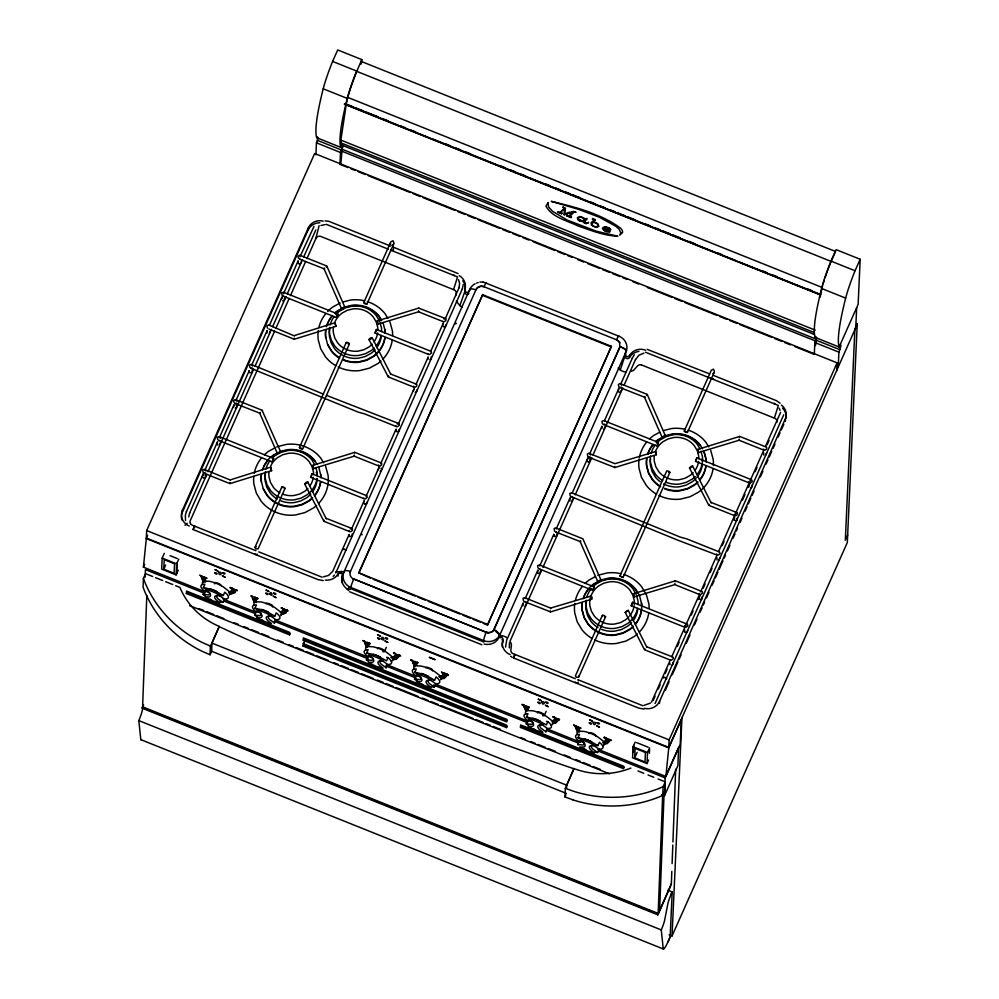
<?xml version="1.0" encoding="UTF-8"?>
<svg xmlns="http://www.w3.org/2000/svg" width="999" height="999" viewBox="0 0 999 999"><rect width="100%" height="100%" fill="white"/><g stroke="black" fill="none" stroke-linecap="round" stroke-linejoin="round"><path stroke-width="1.5" d="M459.19 275.624A12.775 12.05 2.6 0 1 464.935 289.285L464.86 292.994A2.31 2.173 2.6 0 0 467.894 294.218A2.373 2.235 2.6 0 0 468.856 293.519M230.232 480.019L204.121 469.268L202.697 470.054L203.159 472.577M294.53 335.976L268.444 324.887L266.883 326.136L267.482 328.196M354.495 452.897L354.533 452.235L381.63 463.124L381.581 464.985L379.907 466.133M418.843 308.167L445.966 318.743L445.904 320.604L444.23 321.74M675.074 581.78L675.149 580.694L702.322 591.62L702.509 593.044L700.586 594.617M739.435 436.975L739.472 436.313L766.645 447.24L766.583 449.088L764.909 450.237M578.871 676.673L578.546 675.749M345.966 104.895L347.802 97.415A35.202 4.058 -68.2 0 1 355.844 73.589L361.788 59.59L337.724 49.95L332.605 61.426A36.701 4.233 -68.2 0 0 323.214 88.786A203.709 23.477 -68.2 0 0 316.683 137.7L340.746 147.34L341.72 145.704A8.541 0.987 -68.2 0 1 341.546 149.588L340.509 152.472L339.972 164.41M716.645 554.008L716.745 554.757M748.813 481.818L749.45 482.992L695.541 461.388L696.278 459.016L696.965 457.904L751.723 479.832L752.235 481.443L750.311 483.004M763.411 449.051L764.06 450.224L739.16 440.247L698.401 452.547L697.752 449.388L739.447 436.513M378.409 464.947L379.046 466.121L354.22 456.168L313.524 468.506L312.887 465.334L354.495 452.435M413.524 386.126L414.173 387.3L388.224 376.898L368.981 339.56L370.554 337.937L372.065 337.562L390.734 374.175M202.285 476.598L203.421 474.725M281.219 299.425L282.355 297.552M301.211 261.95L300.487 263.586L298.726 263.848M367.12 502.072L366.383 503.708L365.06 504.083M378.196 469.817L378.921 468.169M413.311 390.996L414.036 389.348M446.041 324.912L445.317 326.548L443.544 326.81M621.54 390.297L619.954 392.295M687.799 630.556L687.062 632.192L685.302 632.454M361.938 534.165L361.988 534.89M390.447 242.982L390.522 244.156M393.956 243.057L392.957 240.747L390.846 241.808L363.736 302.66L364.897 303.746L366.895 304.083L393.818 243.656M714.46 371.466L713.461 369.168L711.338 370.217L684.228 431.068L685.401 432.155L687.399 432.505L714.322 372.078M152.71 576.51L145.554 573.651L143.406 578.483L143.069 587.15L144.618 591.246A121.179 114.56 2.2 0 0 202.248 651.36L210.065 654.757L211.651 651.523L211.975 642.856L219.28 626.423A74.425 70.355 2.2 0 1 179.957 587.412L175.624 585.701M145.155 577.135L145.442 569.63L204.795 593.406M670.704 885.901L657.841 914.822L142.27 708.241L143.569 704.657M146.816 595.541L142.595 706.842L658.166 913.423L662.687 794.392M186.401 593.531L186.501 591.071L289.61 632.392L289.523 634.852L186.401 593.531L186.988 592.22L290.11 633.541L289.523 634.852M210.065 654.757L210.389 646.091L211.975 642.856M630.869 768.069A74.425 70.355 2.2 0 1 573.975 768.581L566.683 785.226L211.963 643.106L219.28 626.423M304.258 642.307L303.634 644.755L507.117 726.285L506.53 727.597L303.047 646.066L303.733 642.295M303.271 640.359L303.359 637.899L506.843 719.43L506.743 721.89L303.271 640.359L303.858 639.048L507.33 720.566M506.53 727.597L506.63 725.137L303.147 643.606M520.491 727.397L520.591 724.937L623.701 766.245L623.613 768.706L520.491 727.397L521.078 726.086L624.2 767.394M573.064 799.887L565.022 796.977L565.347 788.311L574 768.543M566.583 787.949L566.695 784.977M657.841 914.822L671.34 883.765M662.774 795.379L663.099 786.712L665.259 781.867L664.922 790.534L662.774 795.379L658.603 797.177A121.179 114.56 2.2 0 1 573.039 799.924M659.627 910.139L664.06 793.93M664.46 795.866L665.134 777.859L678.608 747.539L677.921 765.559L664.46 795.866L661.563 794.704M671.316 884.502L671.815 871.378M672.115 863.636L672.814 845.054M672.926 841.957L675.699 769.18M836.762 370.354L837.1 362.837L314.66 153.509L146.666 530.556L146.329 538.074L668.781 747.402L857.217 324.45M164.311 553.359L162.188 558.091L161.688 569.118L176.124 574.912L178.234 570.167M163.786 569.193L164.223 559.677L174.538 563.798L174.101 573.326L163.786 569.193L165.634 565.072M176.124 574.912L176.636 563.873L178.746 559.14M176.711 573.601L177.21 562.562M181.793 519.905A12.837 12.1 2.6 0 1 181.868 513.636L182.517 510.064L308.853 226.748A12.775 12.05 2.6 0 1 323.226 221.141M182.417 512.075L307.992 230.232L308.079 228.222M315.909 154.77L316.446 142.832L317.482 139.947A8.541 0.987 -68.2 0 0 318.194 137.562M343.119 145.517A11.001 1.261 -68.2 0 1 342.207 148.601L340.746 164.673L347.977 167.57M337.949 576.186L338.424 573.463M361.051 64.173L361.176 61.401M361.638 62.7L361.788 59.59M341.77 582.567A12.775 12.05 2.6 0 1 341.808 579.408L342.232 575.849A2.323 2.185 2.6 0 0 340.996 572.976A2.323 2.185 2.6 0 0 337.962 574.138A12.775 12.05 2.6 0 1 325.312 580.082M344.081 571.503A8.392 2.647 22 0 1 350.524 571.303L475.924 289.86A8.392 2.585 26 0 0 469.642 289.673L343.481 573.064M489.46 632.554C494.255 631.281 488.174 633.553 486.163 632.255L352.859 578.583M370.292 578.096L358.753 572.802L482.642 294.73L611.425 346.328L487.5 625.062L483.166 623.314M475.924 289.86L476.398 288.948A5.919 5.582 2.6 0 1 483.054 286.351L616.408 339.735A8.442 1.061 -66.4 0 1 619.168 336.338L620.716 337.075A12.775 12.05 2.6 0 1 626.473 350.711M358.716 573.463L482.642 294.73M486.163 632.255L353.808 579.033A8.442 1.061 -66.4 0 0 350.824 587.449L485.239 641.183A12.775 12.05 2.6 0 0 499.562 635.589M487.162 632.579L486.163 632.067A8.442 0.887 -69.9 0 0 483.591 640.646M487.5 625.062L611.425 346.328M487.924 632.729L487.175 632.404M488.686 632.779L487.924 632.554M493.381 630.606L492.282 631.643L493.906 629.707L620.004 346.715L620.854 346.978A8.317 2.71 14 0 1 624.5 348.614A8.492 2.772 14 0 1 626.51 350.724L499.587 635.601A8.492 2.448 33.9 0 0 497.852 632.879A8.329 2.398 33.9 0 0 495.404 630.694L493.943 629.645L619.992 346.89L619.492 342.245L619.83 342.907M502.285 646.877A12.775 12.05 2.6 0 1 502.684 642.182L502.747 640.159A2.373 2.235 2.6 0 0 502.759 638.461A2.31 2.173 2.6 0 0 499.725 637.25A2.373 2.235 2.6 0 0 498.451 638.448A12.775 12.05 2.6 0 1 484.078 644.043M617.994 340.597C615.996 339.298 620.429 342.694 618.568 341.271M620.017 346.653L620.841 347.003A8.329 2.647 20 0 1 624.387 348.976A8.492 2.697 20 0 1 626.348 351.286M625.624 372.065A11.101 10.477 2.6 0 1 620.267 369.917L625.611 354.021L625.262 357.267A2.31 2.173 2.6 0 0 628.296 358.479A2.373 2.235 2.6 0 0 629.57 357.292L629.657 355.282A12.775 12.05 2.6 0 1 644.03 349.675L645.654 350.249M635.202 742.02L633.091 746.765L632.579 757.791L647.015 763.573L648.601 760.014M633.354 752.347L633.666 745.454M634.677 757.866L635.114 748.338L645.429 752.472L644.992 762L634.677 757.866L637.137 752.359M647.015 763.573L647.527 752.547L649.637 747.801M649.387 753.321L649.575 749.188M659.54 703.234L659.627 701.236L785.763 417.832A12.775 12.05 2.6 0 0 781.368 405.057M668.781 747.402L669.118 739.884L837.1 362.837M663.174 948.251L663.249 948.85A15.709 1.811 -68.2 0 0 667.332 943.243L670.142 937.062L672.19 891.945L667.844 890.209M669.13 934.827L672.027 935.988L681.93 717.894M785.202 419.393L785.102 421.403L785.676 419.83M814.297 354.458L814.834 342.52L815.871 339.635A8.541 0.987 -68.2 0 0 816.583 337.25M815.484 345.604L816.545 338.649M838.223 367.083L838.898 352.16L839.934 349.275A8.541 0.987 -68.2 0 0 840.109 345.392L839.135 347.028L815.072 337.387A203.709 23.477 -68.2 0 1 821.603 288.474A36.701 4.233 -68.2 0 1 830.993 261.114L836.113 249.638L860.176 259.278L858.129 304.395L839.135 347.028A203.709 23.477 -68.2 0 1 845.666 298.114A36.701 4.233 -68.2 0 1 855.057 270.754L860.176 259.278M855.756 327.734L856.667 307.68M550.387 610.913L550.324 612L592.057 599.1L591.433 595.928L550.636 608.066L524.438 597.614L523.014 598.389L523.488 600.923M614.71 466.533L614.647 467.619L656.393 454.707L655.756 451.548L614.959 463.686L588.773 453.234L587.337 454.008L587.812 456.543M550.599 608.728L550.611 608.266M564.073 214.773L564.51 208.341L559.989 212.987C565.684 215.422 553.721 210.614 559.69 212.862L564.485 207.929L562.712 207.068L565.397 208.142L564.934 214.373L573.401 211.351L576.036 212.4L574.213 211.825L569.505 216.795C575.449 219.343 562.362 214.086 568.568 216.421L572.976 211.763L564.285 214.86L564.36 214.148M354.283 455.082L354.245 455.969M418.606 310.689L418.569 311.576M674.899 583.541L674.862 584.427M739.223 439.16L739.185 440.047M229.995 482.542L229.957 483.429M294.318 338.162L294.28 339.048M188.724 516.92L189.673 512.874M463.199 284.528L462.35 288.873M205.644 592.082L143.406 567.145L146.304 538.573L147.602 535.227M200.712 576.236L201.124 575.749L199.563 575.112M202.023 576.273L201.386 575.874M205.27 577.884L206.631 577.909L205.632 577.572M206.181 577.784L206.88 578.508M232.904 588.399L229.995 587.437M230.944 587.724L230.294 587.986L230.919 587.774M231.93 588.061L231.543 587.887M232.817 589.048L232.73 588.836M234.066 589.298L234.016 588.873M236.263 589.76L235.427 590.109M237.287 590.759L236.875 590.134M250.724 595.941L251.798 596.216M252.959 596.465L253.109 597.177M251.985 596.128L252.635 596.84M254.957 597.926L254.608 597.14M256.119 598.326L257.03 598.301M257.143 598.763L256.955 598.039M257.967 598.476L256.518 597.889M281.518 608.041L281.256 607.742M284.253 609.477L281.968 608.116M283.866 608.965L283.691 608.866M285.364 610.039L285.09 609.74M286.663 610.239L286.338 609.84M287.625 610.826L286.701 609.902M287.899 611.113L287.737 610.426M362.625 640.534L363.137 640.983M363.836 640.846L364.248 641.121M364.398 641.171L363.861 641.533M365.509 642.182L365.322 641.645M366.458 642.494L367.22 642.844M368.082 643.206L367.769 642.482M369.443 643.731L368.818 643.431M369.455 643.606L368.906 642.994M369.892 643.381L369.518 643.119M393.956 653.021L393.706 653.521M396.328 654.52L393.868 652.859M399.038 655.132L398.426 654.932M399.75 655.194L398.713 655.531L399.238 655.044M400.686 656.131L400.062 655.806M399.962 655.307L399.5 655.207M411.089 659.777L410.764 659.665M411.188 659.927C409.59 660.426 412.912 659.827 411.75 660.726M412.937 661.213L413.049 660.564L411.888 660.839M414.198 661.575L415.759 662.337M415.272 662.15L414.735 661.301M417.345 662.787L417.832 663.161M417.52 662.449L416.408 662.612L417.345 662.524M417.782 662.574L417.594 662.599M441.82 672.265L441.546 671.94M444.18 673.201L444.58 673.651M443.993 673.189L443.369 672.789M445.242 673.913L445.754 673.351M446.965 674.175L446.665 673.988M447.415 674.425L447.952 674.999M448.052 674.662L448.002 675.262M521.953 704.37L522.252 705.007M523.326 705.494L524.263 705.144L523.164 704.682M524.4 705.669L524.85 706.056M523.688 705.169L524.637 705.943M525.624 706.218L527.222 706.318L526.723 706.743M526.948 706.93L525.824 706.093M528.608 707.517L528.496 706.842M528.783 707.042L529.083 707.742M528.908 707.304L529.22 707.217M553.758 716.97L552.922 717.319L552.959 716.645M553.946 717.032L555.644 718.331M555.069 717.444L554.183 717.095M555.432 717.831L555.282 718.269M556.805 718.681L556.306 718.131M557.867 718.731L558.041 719.367M559.19 719.779L558.591 719.043M573.876 725.212L573.601 724.887M574.1 725.299L575.449 725.761M576.473 726.623L575.986 726.335M576.048 726.136L574.75 726.098M577.247 726.698L578.833 727.647M579.295 727.747L580.207 727.784L579.42 727.484M579.432 727.747L580.069 727.921M580.032 728.121L580.744 728.396M580.144 728.271L580.207 728.046M580.669 727.771L580.831 727.959M604.358 737.924L604.87 737.437L604.308 737.899M606.855 738.436L604.595 737.362M608.316 739.023L607.692 738.711M609.465 739.972L609.865 739.385L609.14 739.347M611.425 740.484L610.814 740.259M610.913 739.909L610.277 739.672M665.858 776.473L668.756 747.901L681.318 719.705L680.207 744.28L665.858 776.473L597.839 749.213M675.112 580.894L633.428 593.768L634.065 596.927L674.837 584.627L699.725 594.605L699.075 593.831M418.831 308.054L377.21 320.954L377.847 324.113L418.544 311.788L443.381 321.74L442.832 321.303M550.349 611.8L524.313 601.585L525.611 601.598M614.672 467.42L588.636 457.205L590.272 456.943M230.22 479.907L270.741 467.132L271.603 470.691L271.266 469.955M294.543 335.514L335.065 322.739L335.926 326.311L335.164 323.788M218.806 572.34C218.781 577.609 224.375 572.015 218.856 572.177M269.605 593.856C271.491 589.223 273.963 598.601 269.605 593.881M381.381 638.636C383.054 634.003 385.989 643.219 381.406 638.798M323.289 580.594L318.044 579.62L193.069 529.532L194.593 526.086L194.443 527.147M272.165 461.813L273.601 458.429L272.178 461.925L218.594 440.447L219.892 440.459M336.488 317.432L337.924 314.048L336.501 317.545L282.917 296.066L283.816 296.216M696.99 458.004L695.604 461.376M814.447 334.49L341.558 145.017L340.859 140.097L346.303 104.096L346.029 104.845M820.179 297.14L822.14 287.462A35.202 4.058 -68.2 0 1 822.589 285.726M571.478 217.008L569.792 216.171L569.505 216.795M588.573 222.477L586.113 223.601L583.428 222.153L583.891 220.779M586.9 218.419L584.727 220.092L584.303 218.406L581.655 216.995L579.645 216.533L577.385 217.695L577.784 219.58L579.682 221.029L583.603 221.403M592.744 218.369L592.432 219.131L594.143 219.817L594.43 219.193M193.069 529.532L194.693 526.136L194.368 527.122M143.257 705.456L142.083 711.4A10.539 1.211 -68.2 0 1 138.824 720.604L140.797 739.522A15.709 1.811 -68.2 0 0 141.383 739.572M270.717 467.232L271.029 469.08M591.208 595.529L591.608 597.939M655.581 451.161L655.619 452.185M313.748 468.906L312.887 465.334M378.084 324.525L377.26 320.966M634.303 597.34L633.478 593.781M698.626 452.947L697.801 449.4M509.49 642.607L509.315 647.914M459.065 287.724L459.602 283.254L458.479 279.62M783.703 414.822L655.082 703.521M306.93 258.654L315.784 238.761L319.106 225.662M376.323 330.107L376.423 329.47L431.031 351.348L431.543 352.947L429.62 354.52M455.644 295.716L456.206 293.619A3.859 3.634 2.6 0 0 454.358 289.947L320.517 236.338A3.871 3.646 2.6 0 0 316.183 238.024L315.784 238.761M249.213 370.716L249.163 372.065M349.126 534.465L349.088 535.814M428.059 357.292L428.234 359.041M553.833 534.29L554.008 536.026M586.95 460.102L588.074 458.678M669.805 662.949L669.979 664.697M698.888 597.839L699.6 596.653M748.738 485.776L748.701 487.125M453.583 289.585L457.53 276.91L391.146 250.312M776.997 422.152A3.871 3.646 2.6 0 0 775.162 418.481L774.375 418.119L778.333 405.444L645.566 352.247M684.615 625.774L685.127 627.372L631.218 605.781L631.768 603.846L632.642 602.285L687.387 624.225L687.911 625.824L685.976 627.384M462.387 307.055A11.101 10.477 2.6 0 1 459.865 305.644L464.71 291.858M632.267 603.758L632.642 602.285M182.517 510.064L181.943 511.625A12.775 12.05 2.6 0 0 187.712 525.299L189.286 526.011M350.162 572.452L350.524 571.303M186.463 511.55L185.352 515.184L185.527 520.541M376.049 330.944L375 332.967L376.348 329.483M565.022 796.977L565.921 794.754M361.026 61.339L835.501 251.448L830.181 263.636A35.202 4.058 -68.2 0 0 825.049 277.697M671.216 894.13L672.19 891.945L670.729 895.279A10.39 1.199 -68.2 0 0 668.031 902.896L664.535 920.728A10.539 1.211 -68.2 0 1 661.276 929.932L663.211 948.575M311.351 476.223L312.088 473.851L366.708 495.729L367.22 497.327L365.297 498.901M345.417 550.486C347.49 550.624 341.833 547.127 343.132 549.575M143.406 567.145L144.655 564.348M186.401 511.688L203.596 473.101M204.795 470.392L217.545 441.77M219.393 437.637L234.041 404.745M235.889 400.611L249.275 370.579M251.748 365.022L267.033 330.706M269.505 325.15L282.255 296.528M283.466 293.818L298.114 260.926M299.962 256.793L313.973 226.461M189.61 513.011L206.793 474.45M207.992 471.753L253.696 369.155M254.97 366.321L271.453 329.32M272.652 326.611L286.026 296.591M287.237 293.881L302.51 259.603M303.721 256.893L315.821 229.945M274.638 331.119L190.16 520.866A3.871 3.646 2.6 0 0 190.147 522.764M275.911 328.271L289.198 298.439M290.472 295.592L305.657 261.501M142.27 708.241L143.444 705.619M204.795 588.299L203.434 587.537L204.895 584.253L202.859 584.403A15.272 4.758 24 0 0 202.635 589.422L204.583 591.171L208.079 591.758M205.182 595.904L203.122 594.442L204.583 591.171M224.4 599.113L222.939 602.385L217.919 598.776A11.464 3.571 24 0 1 218.094 595.017L223.264 595.479L224.725 592.195L226.673 593.943A15.272 4.758 24 0 1 226.448 598.963L224.4 599.113L219.38 595.491M346.253 342.432L299.4 447.614L300.562 448.701L302.56 449.051L349.425 343.868C349.338 342.682 345.254 341.508 346.653 343.206M363.736 302.66L366.958 303.946M258.242 548.538L285.102 488.249L283.516 486.975L281.93 486.813L254.882 547.527L255.919 548.901L258.004 548.776M258.416 610.377L254.995 608.191L256.456 604.919L254.42 605.057A15.272 4.758 24 0 0 254.196 610.077L256.144 611.825L259.628 612.412M257.68 617.207L254.683 615.109L256.144 611.825M273.489 615.809L274.812 616.133L276.273 612.862L278.234 614.61A15.272 4.758 24 0 1 277.997 619.617L275.961 619.767L270.941 616.146M274.313 623.064L275.961 619.767M349.076 534.602L332.742 571.266L328.634 575.387L323.414 576.86M351.536 529.058L364.248 500.524M366.084 496.416L379.433 466.458M380.694 463.623L395.879 429.545M398.339 424.013L414.223 388.374M416.046 384.265L428.134 357.142M430.594 351.611L443.319 323.077M445.142 318.956L459.128 287.575M303.047 646.066L303.634 644.755M335.776 572.989L462.412 288.723M342.232 575.849L341.883 577.397A12.75 12.025 2.6 0 0 348.002 589.51M342.12 577.922L342.145 577.859A2.323 2.185 2.6 0 0 342.307 576.748M368.057 653.708L366.708 652.946L368.169 649.675L366.121 649.825A15.272 4.758 24 0 0 365.896 654.832L367.844 656.58L371.341 657.167M368.444 661.313L366.396 659.864L367.844 656.58M384.565 651.261L386.326 647.327M386.663 657.28L387.987 657.617L386.526 660.888L376.685 655.369L366.708 652.946M386.014 667.819L387.674 664.522L389.71 664.372A15.272 4.758 24 0 0 389.935 659.365L387.987 657.617M418.244 674.412L414.822 672.227L416.283 668.955L414.248 669.105A15.272 4.758 24 0 0 414.023 674.113L415.971 675.861L419.455 676.448M417.507 681.243L414.51 679.145L415.971 675.861M433.316 679.844L434.64 680.169L436.101 676.897L438.062 678.646A15.272 4.758 24 0 1 437.824 683.653L435.789 683.803L430.769 680.194M431.256 686.75L434.328 687.087L435.789 683.803M632.342 358.079L634.303 354.807M523.276 602.859L506.718 640.034L505.556 647.115M525.187 598.588L537.874 570.117M539.71 565.983L553.733 534.515M556.206 528.958L570.229 497.49M572.065 493.356L587.986 457.617M589.835 453.484L601.947 426.298M604.42 420.741L619.08 387.849M620.916 383.716L632.392 357.942M509.94 641.358L541.695 570.079M542.907 567.37L574.025 497.502M575.237 494.805L591.783 457.667M592.981 454.957L622.839 387.949M624.05 385.239L635.526 359.49M529.945 719.168L526.535 716.982L527.996 713.711L525.949 713.86A15.272 4.758 24 0 0 525.724 718.868L527.684 720.616L531.168 721.203M528.271 725.361L526.223 723.9L527.684 720.616M544.393 715.296L546.153 711.363M546.49 721.328L547.814 721.653L546.353 724.924L536.513 719.405L526.535 716.982M545.841 731.855L547.502 728.558L549.537 728.408A15.272 4.758 24 0 0 549.762 723.401L547.814 721.653M578.746 676.947L605.606 616.67L604.02 615.396L602.434 615.234L575.387 675.936L576.423 677.322L578.508 677.197M623.064 577.459L669.929 472.29L668.756 471.203L666.758 470.854L619.892 576.023L623.064 577.459L619.954 575.886M579.445 738.411L578.084 737.649L579.545 734.365L577.509 734.515A15.272 4.758 24 0 0 577.285 739.535L579.233 741.283L582.729 741.87M577.959 744.717L579.233 741.283M599.063 749.225L597.602 752.497L592.582 748.888A11.464 3.571 24 0 1 592.744 745.117L597.914 745.591L599.375 742.307L601.323 744.055A15.272 4.758 24 0 1 601.098 749.075L599.063 749.225L594.043 745.604M651.485 702.197L669.842 661.001M671.74 656.73L699.587 594.23M700.848 591.383L716.67 555.869M718.581 551.61L763.511 450.749M765.409 446.478L780.606 412.387M653.184 700.474L655.082 696.203M658.241 689.098L660.139 684.839M665.209 673.476L667.107 669.205M677.235 646.478L679.133 642.22M691.158 615.222L693.056 610.951M698.126 599.587L700.024 595.329M703.196 588.224L705.094 583.965M710.152 572.589L712.05 568.331M722.177 545.591L724.075 541.333M742.432 500.124L744.967 494.443M748.139 487.337L750.037 483.079M755.094 471.715L756.992 467.445M767.12 444.717L769.03 440.447M665.247 690.421L669.055 681.88M672.227 674.762L677.934 661.962M679.195 659.115L681.106 654.845M686.176 643.456L689.984 634.914M694.417 624.949L696.952 619.255M700.124 612.137L702.022 607.867M703.296 605.019L704.57 602.172M706.468 597.902L709.003 592.207M712.175 585.089L714.073 580.819M715.346 577.971L717.881 572.277M719.155 569.43L722.951 560.889M724.225 558.041L725.486 555.194M727.397 550.924L729.932 545.229M733.104 538.124L735.002 533.853M736.275 531.006L737.537 528.159M740.084 522.465L741.982 518.194M745.154 511.076L747.052 506.805M748.326 503.958L750.861 498.264M752.122 495.417L754.033 491.146M760.376 476.91L762.911 471.216M766.083 464.098L767.981 459.827M769.255 456.98L771.79 451.286M773.051 448.439L774.962 444.168M778.134 437.05L780.032 432.779M781.305 429.932L783.84 424.238M847.651 535.027L845.316 540.272L854.907 328.946L857.242 323.701L847.314 542.544L672.027 935.988M667.981 941.895L670.142 937.062M201.873 576.71L201.873 575.948L202.21 576.823M203.184 576.673C203.659 577.584 204.745 577.584 204.62 577.06M204.545 577.759L203.197 576.885M204.221 577.647L204.508 577.01M205.357 578.096L205.507 578.096M232.592 588.861L233.366 589.01M234.141 589.597L234.877 589.635M236.701 589.872L236.026 589.822M251.611 595.966L251.598 596.565M254.757 597.827L254.82 597.252M255.369 597.39L255.082 598.026L255.482 597.439M281.431 607.879L281.581 607.854M282.754 608.591L282.605 608.428M284.54 609.303L285.015 609.977M285.077 609.34L285.077 609.877M365.159 642.132L364.672 641.283M367.058 642.157L367.52 643.006M368.781 643.518L369.53 643.856M369.942 643.98L369.393 643.831M393.456 652.784L394.006 652.896M394.83 653.309L395.729 653.583M397.739 654.507L398.151 655.057M416.608 662.262L417.407 662.312M441.595 672.714L441.995 672.24M442.582 673.101L443.618 672.777L442.719 673.101M444.967 673.488L445.467 674.188M445.229 674.05L446.041 674.238M447.127 674.225L447.639 674.387M447.939 675.137L448.464 675.374M522.465 704.52L523.176 704.707M523.214 705.444L523.701 705.057M528.883 707.642L527.847 707.205L528.646 707.317M556.655 718.706L557.479 718.893M559.303 719.879L559.527 719.268M574.775 725.449L574.775 726.048M575.861 725.886L575.973 726.473M577.197 726.585L577.072 726.685M578.246 727.509L578.546 726.872M578.409 727.484L577.434 726.535M604.07 737.337L604.757 737.337M607.38 738.935L606.718 738.873M631.905 604.657L631.281 605.769M326.273 518.856L307.729 481.955L306.231 482.317L304.658 483.941L323.901 521.278L349.837 531.68L349.188 530.906M557.867 212.287L558.179 211.526M559.989 212.987L560.289 212.362L561.987 213.049L561.675 213.811M566.745 215.846L567.057 215.085M571.191 217.632L571.503 216.858M578.621 220.142L578.296 218.069L580.431 216.97L584.028 218.419L584.365 220.479L582.23 221.591L578.621 220.142L578.908 219.518L581.256 220.767L583.891 220.529M584.103 222.802L584.652 221.84M588.336 222.315L587.312 223.301L584.865 222.952L587.599 222.677M586.113 223.601L586.313 222.802M592.245 225.599L591.758 224.45L592.657 222.527L595.304 222.615L598.151 224.7L597.964 225.936L595.829 227.035L593.369 226.361L592.532 224.975M594.143 219.817L591.033 222.827L591.396 225.012L596.628 227.472L598.888 226.323L597.864 223.826A3.347 1.474 25.1 0 0 593.881 222.24L592.882 222.315L595.479 219.455M603.821 228.109L603.496 228.883L607.954 230.007L610.801 229.745L608.928 227.922L604.944 226.673L602.684 227.822L602.534 228.796L606.281 231.543L610.002 231.418M604.22 229.658L603.92 230.282L603.608 228.209L605.744 227.11L608.828 228.034L610.476 229.62L603.521 228.734M711.226 502.934L692.607 465.996L691.096 466.371L689.522 467.994L708.84 505.357L734.852 515.784L734.19 515.009M646.89 647.315L628.284 610.389L626.773 610.751L625.199 612.375L644.517 649.737L670.516 660.164L669.967 659.727M262.325 411.026L262.487 410.414L235.19 399.525L233.629 400.774L234.241 402.834M311.164 476.623L310.664 477.347L312.025 473.863M635.464 359.628L638.923 355.232L643.943 353.109M307.992 230.232L308.766 228.759M469.617 289.66L470.404 288.174A12.775 12.05 2.6 0 1 475.099 283.778M659.627 701.236L658.853 702.709A12.775 12.05 2.6 0 1 644.48 708.316M820.354 294.892L344.43 104.208M316.683 137.7L317.207 136.763M341.558 145.017L342.245 143.881M815.072 337.387L815.596 336.451M388.586 375.924L388.549 376.81M324.263 520.317L324.225 521.203M709.203 504.395L709.165 505.282M644.879 648.776L644.842 649.662M298.077 261.164L298.014 263.299M217.282 442.507L217.532 444.967M393.556 249.463L392.108 250.562L390.497 249.912M442.907 324.126L442.844 326.273M396.141 429.083L396.079 431.231M363.986 501.273L363.586 502.584L364.623 503.971M601.935 426.461L601.873 428.608M569.78 498.651L570.017 501.123M523.001 603.633L522.939 605.781M763.586 452.609L763.835 455.069M716.82 557.567L717.07 560.039M684.665 629.757L684.59 631.905M497.852 632.879L498.051 632.567A8.329 2.522 28 0 0 494.692 630.157L493.906 629.87M324.55 268.069L324.163 269.043L341.633 308.866L343.181 308.591L344.792 307.055L326.81 266.034L299.513 255.132L297.964 256.393L298.564 258.441M326.423 266.995L326.473 266.109M260.227 412.45L259.84 413.424L277.297 453.246L278.858 452.972L280.457 451.436L262.138 410.489M644.929 396.441L644.555 397.402L662.087 437.262L663.636 436.988L665.247 435.452L647.202 394.405L619.842 383.479L618.281 384.727L618.893 386.788M646.815 395.367L646.852 394.48M580.606 540.821L580.232 541.783L597.764 581.643L599.313 581.368L600.923 579.832L582.867 538.786L555.519 527.859L554.095 528.646L554.557 531.168M393.569 244.218L391.883 245.367M714.073 372.639L712.861 373.713M339.822 573.576L341.383 571.465L344.205 572.202M500.262 637.824L501.848 635.701A11.101 10.477 2.6 0 1 507.205 637.849M455.569 323.988L456.281 323.239M350.262 589.073L350.836 587.887L348.214 590.534M604.882 424.15L603.246 424.413L656.955 445.929L658.016 443.918L658.391 442.445L603.833 420.591L601.947 421.228L602.422 423.751M539.822 568.943L538.923 568.793L592.632 590.322L593.843 587.862L594.055 586.825L539.51 564.972L537.624 565.609L538.099 568.131M333.154 576.411L334.403 575.037M627.847 611.213L628.284 610.389M267.345 330.582L266.933 333.054M269.405 333.329L270.03 331.256M234.091 405.207L233.466 407.292M618.743 389.173L618.119 391.258M537.949 570.516L537.537 572.989M734.715 517.832L734.09 519.917M578.271 682.367L576.61 683.066L575.237 682.017M185.027 525.349L187.2 523.239M306.968 483.054L307.729 481.955M691.832 467.107L692.607 465.996M252.385 367.994L250.749 368.256L358.341 412.175L364.835 413.973L396.615 426.698L395.954 425.924M236.688 403.234L235.052 403.484L260.177 413.336M205.619 472.977L203.983 473.239L229.932 483.628L271.603 470.691M621.353 387.187L619.705 387.45L644.892 397.327M371.291 338.673L370.492 339.198M650.449 703.109L644.08 705.331M491.645 632.042L492.295 631.455M219.28 445.167L220.317 442.844M257.43 554.283L255.669 554.545L254.745 553.608M603.933 429.133L604.969 426.81M713.473 378.609L712.15 378.983L710.789 377.934M571.778 501.323L572.802 499.001M765.584 455.269L766.62 452.959M524.999 606.293L526.036 603.983M718.818 560.239L719.854 557.917M672.052 665.222L673.176 663.798L672.864 662.499M443.868 318.981L444.792 318.569M397.103 423.951L398.027 423.539M229.857 591.658L231.331 590.834C231.056 588.161 235.09 590.059 232.742 591.57L228.621 592.844M350.324 528.933L351.248 528.508M280.719 612.037L282.193 611.213C281.918 608.541 285.951 610.439 283.604 611.95L281.968 612.862M283.241 613.711L285.776 611.126L286.638 611.475L285.851 613.124L281.081 614.597M552.459 720.916L553.933 720.092C553.658 717.419 557.692 719.317 555.344 720.828L553.708 721.74M603.883 741.52L605.357 740.696C605.094 738.024 609.115 739.922 606.768 741.433L602.647 742.707M735.326 513.024L736.263 512.612M700.212 591.845L701.136 591.433M685.614 624.625L686.538 624.213M255.245 547.002L256.431 546.69M340.11 303.022L332.829 306.968A38.199 36.026 2.6 0 0 327.672 311.476M342.819 308.429L337.387 311.376A30.557 28.821 2.6 0 0 334.99 313.299M275.786 447.402L268.506 451.348A38.199 36.026 2.6 0 0 264.31 454.882M277.16 453.047L273.077 455.257A30.557 28.821 2.6 0 0 262.487 469.692M273.052 455.756L277.135 453.558M631.405 371.366L633.965 369.98L637.262 366.158A3.859 3.634 2.6 0 1 641.333 364.86M659.702 432.217L653.633 435.502A38.199 36.026 2.6 0 0 649.437 439.036M662.412 437.762L658.341 439.972A30.557 28.821 2.6 0 0 655.943 441.895M595.367 576.598L589.31 579.882A38.199 36.026 2.6 0 0 585.114 583.416M595.217 583.566L597.939 582.092M349.363 344.006L348.201 343.993M299.463 447.477L302.622 448.901M285.04 488.386L284.265 488.474M684.29 430.931L687.462 432.367M669.867 472.427L668.706 472.415M605.544 616.808L604.77 616.883M666.533 678.858L665.759 678.933M306.169 483.578L304.658 483.941M412.375 660.514L412.187 660.264M390.434 373.938L416.745 384.303L416.695 386.163L415.022 387.3M326.099 518.319L352.422 528.696L352.372 530.544L350.686 531.693M711.051 502.397L737.437 512.799L737.374 514.647L735.701 515.796M646.728 646.778L673.101 657.18L673.301 658.603L671.378 660.177M324.513 268.956L299.388 259.103L300.287 259.253M658.928 788.523L663.099 786.712M580.569 541.708L555.382 531.83L556.281 531.98M256.805 598.563L257.754 598.888M553.708 716.995L553.421 716.882M370.08 339.398L368.981 339.56M690.634 467.832L689.522 467.994M281.531 608.241L282.23 608.129M286.638 610.289L287.35 610.177M566.633 213.249L569.455 212.238M320.966 225.499L324.95 224.65M397.465 426.71L399.388 425.137L398.876 423.539L326.511 395.367M572.39 496.615L571.078 496.603L678.933 540.621L716.97 555.019M718.144 555.194L720.067 553.633L719.555 552.035L686.725 538.873L680.232 537.087L571.665 492.782L569.78 493.419L570.254 495.941M335.926 326.311L294.255 339.248L268.768 328.996M235.302 408.329L236.875 406.793L236.251 405.169M429.857 359.69L431.293 358.591L431.118 356.843M415.247 392.47L416.683 391.383L416.733 390.035M204.221 478.084L205.669 476.985L205.17 474.925M380.132 471.291L381.705 469.755L381.081 468.131M588.873 462.038L590.322 460.951L589.822 458.878M750.536 488.174L751.972 487.075L751.797 485.339M342.669 302.035L350.761 300.012A36.863 34.778 2.6 0 1 364.61 300.811M345.679 307.317L351.723 305.806A29.495 27.822 2.6 0 1 379.22 316.833L381.531 320.704M276.998 446.753L286.438 444.393A36.863 34.778 2.6 0 1 320.804 458.166L323.551 462.774M279.87 451.573L287.425 449.687A29.495 27.822 2.6 0 1 314.922 460.714L317.22 464.585M279.845 452.085L285.889 450.574M663.473 430.569L671.565 428.546A36.863 34.778 2.6 0 1 685.414 429.345M666.633 435.914L672.677 434.403M335.627 572.165L341.383 571.465M597.802 575.287L607.242 572.927A36.863 34.778 2.6 0 1 621.091 573.726M603.671 579.857L608.204 578.733A29.495 27.822 2.6 0 1 615.996 578.758M625.923 612.35L625.199 612.375M453.546 275.362L453.646 274.725L454.258 275.612M774.2 403.846L774.287 403.196L774.912 404.083M658.391 442.445L657.03 445.916M594.055 586.825L592.694 590.309M229.633 593.718L232.38 593.331L234.915 590.746L235.764 591.096L234.99 592.744L230.22 594.218M390.896 657.404L394.605 656.256C394.343 653.583 398.364 655.481 396.016 656.992L391.895 658.266M392.919 659.14L395.654 658.753L398.189 656.168L399.051 656.518L396.378 659.228L393.494 659.64M438.786 676.585L442.495 675.449C442.232 672.764 446.253 674.675 443.906 676.173L439.785 677.447M440.809 678.333L443.544 677.934L446.091 675.361L446.94 675.699L444.268 678.421L441.383 678.833M552.247 722.976L554.982 722.589L557.517 720.004L558.379 720.354L555.706 723.064L552.822 723.476M603.671 743.581L606.405 743.194L608.953 740.609L609.802 740.958L607.13 743.668L604.245 744.08M586.401 222.989L587.849 222.864M609.715 232.043L604.982 231.169M203.434 587.537L213.424 589.947L223.264 595.479M222.939 602.385L219.867 602.06M254.995 608.191L264.972 610.601L274.812 616.133M414.822 672.227L424.8 674.637L434.64 680.169M578.084 737.649L588.074 740.059L597.914 745.591M597.602 752.497L594.517 752.172M479.882 282.018L483.104 282.03M282.692 300.924L284.59 299.812L284.428 298.077M498.913 635.689L501.848 635.701M325.075 220.916L328.671 221.266L390.509 246.041M643.955 709.078L638.698 708.091L513.511 657.941L514.947 654.445L513.411 657.891M582.679 221.141L578.696 219.555M647.177 349.35L709.577 373.888M606.493 738.049L605.819 737.874M481.83 644.742L349.588 591.758M203.122 594.442L208.292 594.917A11.464 3.571 24 0 0 209.453 592.469M254.683 615.109L259.84 615.571A11.464 3.571 24 0 0 261.001 613.124M366.396 659.864L371.553 660.327A11.464 3.571 24 0 0 372.714 657.879M414.51 679.145L419.667 679.607A11.464 3.571 24 0 0 420.829 677.16M526.223 723.9L531.381 724.362A11.464 3.571 24 0 0 532.542 721.927M577.772 744.555L582.941 745.017A11.464 3.571 24 0 0 584.103 742.582M588.411 462.05L587.262 461.401M538.249 573.538L540.359 572.951L540.422 570.804M349.85 586.738L347.19 589.348M656.331 454.695L655.819 453.096M619.168 336.338L484.765 282.605A12.775 12.05 2.6 0 0 483.129 282.267M641.321 364.872L774.375 418.119M212.4 600.786L219.855 602.797L216.134 599.85A12.999 4.046 24 0 1 216.321 595.591L220.18 595.691L218.968 594.842A13.262 4.133 24 0 0 206.606 589.897L205.357 589.747L209.091 592.694A12.999 4.046 24 0 1 208.891 596.952L205.032 596.865L212.4 600.786L210.414 599.175M263.961 621.44L271.416 623.463L267.682 620.516A12.999 4.046 24 0 1 267.882 616.246L271.74 616.346L270.529 615.509A13.262 4.133 24 0 0 258.167 610.551L256.918 610.401L260.639 613.349A12.999 4.046 24 0 1 260.452 617.619L256.593 617.519L263.961 621.44L261.963 619.842M423.788 685.476L431.243 687.499L427.51 684.552A12.999 4.046 24 0 1 427.709 680.282L431.568 680.381L430.357 679.545A13.262 4.133 24 0 0 417.994 674.587L416.745 674.437L420.467 677.384A12.999 4.046 24 0 1 420.279 681.655L416.421 681.555L423.788 685.476L421.79 683.878M535.501 730.232L542.957 732.255L539.223 729.307A12.999 4.046 24 0 1 539.41 725.037L543.281 725.137L542.057 724.3A13.262 4.133 24 0 0 529.695 719.342L528.446 719.193L532.18 722.14A12.999 4.046 24 0 1 531.98 726.41L528.121 726.31L535.501 730.232L533.503 728.633M587.05 750.886L594.517 752.909L590.784 749.962A12.999 4.046 24 0 1 590.971 745.704L594.83 745.791L593.618 744.954A13.262 4.133 24 0 0 581.256 739.997L580.007 739.859L583.741 742.806A12.999 4.046 24 0 1 583.541 747.065L579.682 746.965L587.05 750.886L584.065 748.488M565.347 788.311L573.389 791.22A121.179 114.56 2.2 0 0 658.915 788.486M332.605 61.426L356.668 71.066A36.701 4.233 -68.2 0 0 347.277 98.426A203.709 23.477 -68.2 0 0 340.746 147.34M830.993 261.114L855.057 270.754M356.593 71.291L831.068 261.401M347.664 97.353L822.14 287.462M323.214 88.786L347.277 98.426M821.603 288.474L845.666 298.114M346.154 104.033L353.534 106.993M356.431 108.154L363.661 111.051M366.408 112.15L378.122 116.846M382.317 118.531L388.236 120.891M401.261 126.111L405.594 127.847M411.251 130.12L415.596 131.856M446.091 144.068L450.424 145.817M456.093 148.089L460.551 149.862M466.221 152.148L470.566 153.883M500.936 166.046L505.382 167.832M511.063 170.105L515.496 171.89M521.191 174.163L525.536 175.911M545.866 184.053L550.212 185.789M555.906 188.074L560.327 189.847M566.033 192.133L570.454 193.906M573.276 195.03L580.506 197.927M590.696 202.01L595.042 203.759M600.749 206.044L605.157 207.804M610.876 210.102L615.284 211.863M618.119 212.999L625.411 215.921M628.234 217.058L635.476 219.955M645.604 224.013L649.987 225.774M655.719 228.072L660.114 229.832M663.011 230.981L670.242 233.878M673.089 235.027L680.356 237.937M688.998 241.396L694.817 243.731M717.931 252.997L722.302 254.745M762.774 270.954L767.132 272.702M772.901 275.012L777.247 276.76M807.617 288.923L811.962 290.672M346.091 104.296L429.945 138.049M432.892 139.073L736.613 260.926M739.51 262.088L820.516 294.543M344.443 103.996L820.466 294.68M592.457 218.981L595.192 220.08M585.963 218.781L586.888 219.181L584.452 221.878L584.865 222.952M605.369 230.432L606.58 230.919M559.428 212.175L561.962 213.187M605.269 230.544L606.605 231.081M340.859 140.097L815.196 330.145M341.109 142.982L813.998 332.442M342.008 149.188L816.333 339.235M317.357 140.335L341.408 149.975M815.746 340.022L839.797 349.662M341.371 150.999L815.696 341.046M316.446 142.832L340.509 152.472M814.834 342.52L838.898 352.16M350.861 168.731L355.207 170.467M358.104 171.628L365.334 174.525M368.219 175.674L410.164 192.482M413.049 193.644L420.279 196.541M423.176 197.702L454.982 210.439M457.879 211.601L465.109 214.498M468.007 215.659L475.237 218.556M478.121 219.718L499.812 228.409M502.709 229.57L509.94 232.467M512.837 233.616L520.067 236.513M522.952 237.675L528.746 239.997M533.079 241.733L554.77 250.424M557.667 251.586L564.897 254.483M567.782 255.644L572.127 257.38M577.909 259.69L583.691 262.013M588.036 263.748L599.6 268.381M602.497 269.543L609.727 272.44M612.612 273.601L619.842 276.498M622.739 277.66L627.072 279.395M632.866 281.706L638.648 284.028M647.327 287.5L671.902 297.352M674.8 298.514L682.03 301.411M684.927 302.572L716.733 315.322M719.63 316.471L726.86 319.368M729.757 320.529L736.987 323.426M739.872 324.588L771.69 337.337M774.587 338.499L781.817 341.396M784.702 342.545L790.484 344.867M794.829 346.603L813.623 354.133M393.381 247.19L458.079 273.564M713.885 375.612L776.498 400.699L780.094 403.221M326.211 224.3L388.261 249.163M482.604 295.392L611.388 346.99M337.924 314.048L283.504 292.245L281.631 292.882L282.093 295.404M375 332.967L428.771 354.508L428.234 354.071M323.626 394.205L251.348 364.435L249.463 365.072L249.937 367.595M273.601 458.429L219.181 436.625L217.295 437.262L217.77 439.797M310.664 477.347L364.448 498.888L363.798 498.114M358.753 572.802L487.537 624.4M373.189 579.258L415.159 596.066M418.044 597.227L425.287 600.124M428.171 601.286L460.015 614.048M462.912 615.197L470.142 618.106M473.039 619.255L480.269 622.165M192.695 525.374L255.931 550.711M258.803 551.86L322.053 577.197M483.891 642.045L352.197 589.223A3.859 3.634 2.6 0 1 350.424 586.987M575.299 678.671L512.724 653.533A3.859 3.634 2.6 0 1 510.864 649.874L511.451 644.979L510.714 642.27M578.171 679.819L642.856 705.731M146.666 530.556L669.118 739.884M146.304 538.573L668.756 747.901M170.08 555.669L177.298 558.566M636.638 742.594L648.189 747.227M162.188 558.091L176.636 563.873M633.091 746.765L647.527 752.547M209.852 588.698L216.97 591.545M261.413 609.353L268.531 612.2M373.114 654.108L380.232 656.955M421.241 673.388L428.359 676.236M532.942 718.144L540.059 721.003M584.502 738.798L591.62 741.658M223.002 599.038L256.293 612.375M275.112 619.917L367.732 657.017M386.538 664.56L415.484 676.161M435.751 684.278L528.371 721.39M547.19 728.92L580.469 742.257M223.614 600.948L255.457 613.711M274.275 621.253L368.369 658.953M385.751 665.908L416.146 678.096M433.516 685.052L527.609 722.752M546.428 730.294L578.284 743.056M598.551 751.173L665.134 777.859M155.582 577.659L162.737 580.531M165.609 581.68L172.765 584.552M638.049 770.966L643.768 773.263M648.064 774.987L653.796 777.284M658.091 779.008L663.823 781.293M199.251 608.703L203.596 610.439M206.493 611.6L213.724 614.51M216.621 615.671L223.863 618.568M234.003 622.627L238.349 624.375M244.143 626.685L248.489 628.433M251.386 629.595L258.629 632.492M261.526 633.653L268.768 636.55M277.447 640.034L283.241 642.357M289.036 644.68L293.381 646.415M296.278 647.577L303.521 650.486M306.418 651.648L313.661 654.545M316.558 655.706L328.147 660.351M333.928 662.662L338.274 664.41M341.171 665.571L348.414 668.468M351.311 669.63L358.554 672.527M361.451 673.688L373.039 678.333M377.385 680.069L383.179 682.392M386.076 683.553L393.306 686.463M396.203 687.612L417.932 696.328M422.277 698.064L428.072 700.386M430.969 701.548L438.211 704.445M441.108 705.606L472.964 718.368M475.861 719.53L483.104 722.439M486.001 723.588L490.347 725.336M493.244 726.498L500.487 729.395M520.754 737.524L525.099 739.26M530.894 741.583L535.239 743.318M538.136 744.48L545.379 747.389M548.276 748.551L555.519 751.448M564.21 754.932L569.992 757.254M575.786 759.565L580.132 761.313M583.029 762.474L590.272 765.371M593.169 766.533L600.411 769.43M189.635 605.619L609.44 773.825M211.651 651.273L566.371 793.406M142.295 707.504L657.879 914.085M138.824 720.604L661.276 929.932M141.021 739.722L663.473 949.05M210.389 646.091L202.597 642.657A121.179 114.56 2.2 0 1 144.992 582.567L143.406 578.483M616.408 339.735L617.357 340.372M665.247 435.452L662.087 437.262M344.792 307.055L341.633 308.866M600.923 579.832L597.764 581.643M280.457 451.436L277.297 453.246M352.847 578.771L353.796 579.22M510.089 654.545L508.528 653.808A12.775 12.05 2.6 0 1 502.772 640.172M349.275 586.713L350.824 587.449M547.502 728.558L542.482 724.949M546.041 731.842L541.021 728.221A11.464 3.571 24 0 1 540.122 724.962M434.328 687.087L429.308 683.466A11.464 3.571 24 0 1 429.483 679.707M387.674 664.522L382.654 660.913M386.213 667.807L381.193 664.185A11.464 3.571 24 0 1 380.294 660.926M274.5 623.039L269.48 619.43A11.464 3.571 24 0 1 269.655 615.671M619.043 392.195L618.331 391.645M396.391 431.556L398.551 431.518L399.175 429.433M554.333 536.351L556.48 536.313L556.893 533.841M249.7 372.777L252.185 372.402L252.26 370.267M349.625 536.525L352.11 536.163L352.185 534.015M203.321 477.972L202.61 477.435M510.601 656.268L512.075 657.242M581.505 739.822L583.104 741.258M495.641 631.281L499.887 635.114M602.822 616.008L602.372 615.372M663.811 678.059C662.424 676.348 666.508 677.534 666.595 678.721M282.317 487.587L281.868 486.963M618.206 367.919L620.267 369.917M459.865 305.644L456.356 301.223M734.315 520.317L736.787 520.591L737.187 518.119M699.188 599.138L701.673 599.425L702.072 596.94M578.021 679.907L578.558 680.619M393.057 247.402L393.594 248.114M619.08 341.633L619.492 342.432M621.116 384.278L621.64 385.277M590.047 454.033L590.571 455.032M252.16 365.097L252.685 366.084M236.463 400.324L236.988 401.323M220.005 437.287L220.517 438.274M205.394 470.067L205.919 471.066M579.457 732.067C575.486 729.258 579.32 725.911 579.57 730.369M578.121 731.855L575.424 727.185L577.36 731.743M526.698 711.251L524 706.58L525.936 711.138M415.259 666.608L412.575 661.925L414.498 666.495M367.37 647.414L364.672 642.744L366.608 647.302M256.293 602.584C252.322 599.775 256.156 596.415 256.406 600.886M254.957 602.372L252.26 597.702L254.196 602.26M205.432 582.205C201.461 579.395 205.294 576.048 205.544 580.506M204.096 581.992L201.398 577.322L203.334 581.88M708.678 446.928L705.931 442.32A36.863 34.778 2.6 0 0 688.111 430.107M702.497 448.788L700.199 444.917A29.495 27.822 2.6 0 0 672.702 433.903L665.147 435.789L658.353 439.473A30.557 28.821 2.6 0 0 655.968 441.396M699.999 448.838L697.314 444.33A25.774 24.313 2.6 0 0 673.289 434.702L666.683 436.351L660.751 439.572A26.698 25.187 2.6 0 0 656.755 443.144M637.237 592.332L635.701 589.747A29.495 27.822 2.6 0 0 631.443 585.402M636.188 594.293L632.842 588.661A25.774 24.313 2.6 0 0 608.803 579.033L602.21 580.681L596.278 583.891A26.698 25.187 2.6 0 0 593.206 586.5M387.874 318.381L385.127 313.786A36.863 34.778 2.6 0 0 367.307 301.573M381.543 320.192L379.245 316.333A29.495 27.822 2.6 0 0 351.748 305.307L344.193 307.192L337.4 310.876A30.557 28.821 2.6 0 0 335.015 312.799M379.72 321.378L376.361 315.734A25.774 24.313 2.6 0 0 352.335 306.106L345.729 307.754L339.797 310.976A26.698 25.187 2.6 0 0 335.801 314.548M327.672 344.293L331.506 350.736A29.495 27.822 2.6 0 0 339.523 357.717M314.722 464.635L312.038 460.127A25.774 24.313 2.6 0 0 287.999 450.487L281.406 452.147L275.474 455.357A26.698 25.187 2.6 0 0 272.402 457.967M263.349 488.673L267.183 495.129A29.495 27.822 2.6 0 0 294.68 506.143L302.235 504.258L309.016 500.574A30.557 28.821 2.6 0 0 312.537 497.602M779.145 408.104L780.057 410.427M710.726 450.374L713.174 459.353A38.199 36.026 2.6 0 1 713.386 465.559M704.033 451.373L705.981 458.553A30.557 28.821 2.6 0 1 706.206 461.526M704.008 451.873L705.569 457.617M701.011 451.223L702.372 456.243A26.698 25.187 2.6 0 1 702.459 461.451M636.538 595.554L637.899 600.574A26.698 25.187 2.6 0 1 638.074 604.47M389.935 321.84L392.37 330.819A38.199 36.026 2.6 0 1 392.644 335.464M383.079 322.777L385.015 330.457A30.557 28.821 2.6 0 1 385.227 333.429M380.057 322.627L381.418 327.66A26.698 25.187 2.6 0 1 381.593 331.556M325.599 466.221L328.047 475.199A38.199 36.026 2.6 0 1 318.594 503.484M318.756 467.157L320.679 474.85A30.557 28.821 2.6 0 1 320.904 477.809M316.071 468.269L317.095 472.04A26.698 25.187 2.6 0 1 317.27 475.936M316.283 472.277L316.97 474.8M528.146 709.765C529.195 707.717 524.662 706.043 526.71 709.352M416.72 665.109C417.732 663.049 413.249 661.413 415.272 664.697M368.818 645.928C369.78 643.868 365.447 642.232 367.382 645.516M542.632 715.696A3.696 1.149 24 0 0 543.356 715.784A3.809 1.186 24 0 0 543.394 713.973A3.809 1.186 24 0 0 538.424 712M537.649 712.949A3.696 1.149 24 0 1 538.561 712.112M425.811 667.794A3.809 1.186 24 0 1 428.047 667.494A3.809 1.186 24 0 1 431.868 669.318M595.804 736.188A3.696 1.149 24 0 0 594.255 734.165A3.696 1.149 24 0 0 590.122 732.717A3.809 1.186 24 0 0 589.185 733.578M377.647 648.826A3.809 1.186 24 0 1 379.907 648.189A3.809 1.186 24 0 1 384.265 650.586A3.809 1.186 24 0 1 382.779 651.66M265.984 603.746A3.809 1.186 24 0 1 268.219 603.458A3.809 1.186 24 0 1 272.04 605.269M214.86 583.903A3.809 1.186 24 0 1 215.472 582.604A3.696 1.149 24 0 1 219.206 583.828A3.696 1.149 24 0 1 221.278 585.814M271.89 605.219A3.809 1.186 24 0 1 272.365 606.942M431.718 669.255A3.809 1.186 24 0 1 432.555 670.816M486.401 283.142A8.442 0.887 -69.9 0 0 484.053 286.701L483.041 286.551A5.919 5.582 2.6 0 0 476.411 289.136M352.847 578.596A5.919 5.582 2.6 0 1 350.187 572.277M349.263 586.738A12.775 12.05 2.6 0 1 343.519 573.064M498.051 632.567A8.492 2.572 28 0 1 499.887 635.114M476.598 283.079A12.775 12.05 2.6 0 1 478.171 282.567M573.988 768.793A3461.21 3272.137 2.2 0 1 219.268 626.673M602.559 745.791A15.272 4.758 24 0 0 602.784 740.783L597.839 736.925A14.748 4.595 24 0 0 584.09 731.418L578.97 731.231A15.272 4.758 24 0 0 577.422 734.49M550.998 725.137A15.272 4.758 24 0 0 551.223 720.117L546.278 716.271A14.748 4.595 24 0 0 532.529 710.764L527.41 710.576A15.272 4.758 24 0 0 525.874 713.835M440.721 679.72A15.272 4.758 24 0 0 439.523 675.361L434.565 671.515A14.748 4.595 24 0 0 420.816 666.008L415.709 665.821A15.272 4.758 24 0 0 414.16 669.08M391.171 661.101A15.272 4.758 24 0 0 391.396 656.081L386.451 652.235A14.748 4.595 24 0 0 372.702 646.728L367.582 646.54A15.272 4.758 24 0 0 366.046 649.8M280.894 615.684A15.272 4.758 24 0 0 279.695 611.326L274.737 607.479A14.748 4.595 24 0 0 260.989 601.96L255.881 601.785A15.272 4.758 24 0 0 254.333 605.044M229.333 595.017A15.272 4.758 24 0 0 228.134 590.671L223.189 586.813A14.748 4.595 24 0 0 209.44 581.306L204.32 581.131A15.272 4.758 24 0 0 202.772 584.378M464.947 290.996A2.31 2.173 2.6 0 0 467.982 292.207A2.373 2.235 2.6 0 0 468.956 291.521M464.86 290.959A2.373 2.235 2.6 0 1 464.885 289.26M629.657 355.282A2.373 2.235 2.6 0 1 628.383 356.481A2.31 2.173 2.6 0 1 625.349 355.257A2.373 2.235 2.6 0 1 625.374 353.559A12.775 12.05 2.6 0 0 625.686 352.01M629.595 357.305A12.775 12.05 2.6 0 1 638.973 351.373M462.787 280.781A12.75 12.025 2.6 0 1 465.322 288.174M343.668 360.264A29.495 27.822 2.6 0 0 358.978 362.262L366.533 360.377L373.326 356.693A30.557 28.821 2.6 0 0 384.94 337.887M339.51 358.216A29.495 27.822 2.6 0 1 331.481 351.248L327.647 344.792L325.724 337.113A30.557 28.821 2.6 0 1 325.799 329.682M338.174 366.958A36.863 34.778 2.6 0 0 359.827 370.567L369.268 368.206L377.759 363.611A38.199 36.026 2.6 0 0 380.956 361.026M335.726 365.659A36.863 34.778 2.6 0 1 325.462 356.793L320.667 348.738L318.231 339.76A38.199 36.026 2.6 0 1 318.319 330.469M308.778 228.759A12.837 12.1 2.6 0 1 319.842 222.74M316.633 505.407A38.199 36.026 2.6 0 1 313.436 507.992L304.945 512.587L295.504 514.947A36.863 34.778 2.6 0 1 261.139 501.186L256.343 493.119L253.896 484.14A38.199 36.026 2.6 0 1 253.796 476.386M254.258 473.326A38.199 36.026 2.6 0 1 261.551 457.879M469.293 291.034A12.775 12.05 2.6 0 1 470.217 289.71M320.617 482.267A30.557 28.821 2.6 0 1 314.56 495.854M312.512 498.101A30.557 28.821 2.6 0 1 309.003 501.073L302.21 504.757L294.655 506.643A29.495 27.822 2.6 0 1 267.158 495.629L263.324 489.173L261.388 481.493A30.557 28.821 2.6 0 1 261.463 474.063M296.728 450.474A29.495 27.822 2.6 0 1 314.897 461.213M782.517 408.116A12.837 12.1 2.6 0 1 786.001 418.281M501.935 639.547A2.31 2.173 2.6 0 1 502.672 640.471A2.373 2.235 2.6 0 1 502.647 642.17M392.27 340.11A38.199 36.026 2.6 0 1 382.917 359.103M318.906 327.422A38.199 36.026 2.6 0 1 325.874 313.499M191.908 525.012A3.871 3.646 2.6 0 1 191.121 524.425M190.797 524.05A3.871 3.646 2.6 0 1 190.297 523.226M623.776 574.487A36.863 34.778 2.6 0 1 641.608 586.7L646.403 594.755L648.838 603.733A38.199 36.026 2.6 0 1 649.113 608.391M648.751 613.024A38.199 36.026 2.6 0 1 639.397 632.017M637.437 633.94A38.199 36.026 2.6 0 1 634.24 636.525L625.749 641.133L616.308 643.481A36.863 34.778 2.6 0 1 594.642 639.872M592.207 638.573A36.863 34.778 2.6 0 1 581.93 629.72L577.135 621.653L574.7 612.674A38.199 36.026 2.6 0 1 574.8 603.396M575.387 600.349A38.199 36.026 2.6 0 1 582.355 586.413M713.074 468.643A38.199 36.026 2.6 0 1 698.563 492.145L690.072 496.74L680.631 499.1A36.863 34.778 2.6 0 1 658.978 495.492M656.53 494.193A36.863 34.778 2.6 0 1 646.266 485.339L641.47 477.272L639.023 468.294A38.199 36.026 2.6 0 1 639.123 459.003M639.385 457.48A38.199 36.026 2.6 0 1 646.678 442.033M680.481 434.44A29.495 27.822 2.6 0 1 686.55 435.864M687.986 436.401A29.495 27.822 2.6 0 1 700.174 445.417M705.893 466.483A30.557 28.821 2.6 0 1 699.837 480.057M697.789 482.305A30.557 28.821 2.6 0 1 694.28 485.289L687.487 488.973L679.932 490.859A29.495 27.822 2.6 0 1 664.622 488.861M705.956 459.053A30.557 28.821 2.6 0 1 706.181 462.025M325.699 337.612A30.557 28.821 2.6 0 1 325.774 330.182M326.785 325.811A30.557 28.821 2.6 0 1 327.859 323.014M328.496 321.666A30.557 28.821 2.6 0 1 331.818 316.608M617.532 579.008A29.495 27.822 2.6 0 1 628.983 583.591M646.728 458.778A30.557 28.821 2.6 0 0 646.653 466.208L648.601 473.389L652.434 479.832A29.495 27.822 2.6 0 0 660.464 486.813M647.739 454.408A30.557 28.821 2.6 0 1 652.772 445.204M261.376 481.993A30.557 28.821 2.6 0 1 261.451 474.562M263.536 467.395A30.557 28.821 2.6 0 1 267.495 460.989M582.242 603.096A30.557 28.821 2.6 0 0 582.18 610.526L584.128 617.707L587.961 624.163A29.495 27.822 2.6 0 0 615.459 635.177L623.014 633.291L629.795 629.607A30.557 28.821 2.6 0 0 633.316 626.635M583.266 598.738A30.557 28.821 2.6 0 1 588.299 589.522M591.47 586.226A30.557 28.821 2.6 0 1 593.856 584.303M641.408 610.801A30.557 28.821 2.6 0 1 635.364 624.387M641.695 606.343A30.557 28.821 2.6 0 0 641.483 603.384L639.56 595.691L635.726 589.248A29.495 27.822 2.6 0 0 608.229 578.221L600.674 580.119L593.881 583.791A30.557 28.821 2.6 0 0 583.291 598.226M269.081 471.528A22.852 21.553 2.6 0 0 269.031 477.085L270.492 482.455L273.364 487.275A22.053 20.804 2.6 0 0 279.857 492.782M270.642 466.171A22.852 21.553 2.6 0 1 277.772 457.467L282.854 454.707L288.499 453.296A22.053 20.804 2.6 0 1 309.066 461.538L311.925 466.358L313.386 471.74A22.852 21.553 2.6 0 1 313.549 474.513M634.14 605.819A22.852 21.553 2.6 0 1 629.607 615.971M628.683 617.045A22.852 21.553 2.6 0 1 625.449 619.88L620.379 622.639L614.722 624.05A22.053 20.804 2.6 0 1 594.155 615.809L591.296 610.988L589.835 605.619A22.852 21.553 2.6 0 1 598.576 586.001L603.646 583.241L609.303 581.83A22.053 20.804 2.6 0 1 629.857 590.072L632.729 594.892L634.19 600.274A22.852 21.553 2.6 0 1 634.29 604.445M313.336 477.285A22.852 21.553 2.6 0 1 309.665 486.313M307.879 488.511A22.852 21.553 2.6 0 1 304.645 491.346L299.575 494.105L293.918 495.516A22.053 20.804 2.6 0 1 282.467 494.018M333.416 327.148A22.852 21.553 2.6 0 0 333.354 332.692L334.815 338.074L337.687 342.894A22.053 20.804 2.6 0 0 358.254 351.136L363.898 349.725L368.981 346.965A22.852 21.553 2.6 0 0 372.202 344.131M334.977 321.79A22.852 21.553 2.6 0 1 342.095 313.087L347.177 310.327L352.822 308.916A22.053 20.804 2.6 0 1 373.389 317.158L376.261 321.978L377.709 327.347A22.852 21.553 2.6 0 1 377.872 330.132M698.613 461.501A22.852 21.553 2.6 0 1 694.954 470.529M693.156 472.714A22.852 21.553 2.6 0 1 689.922 475.561L684.852 478.321L679.208 479.732A22.053 20.804 2.6 0 1 658.641 471.491L655.769 466.658L654.308 461.288A22.852 21.553 2.6 0 1 654.37 455.744M698.825 458.728A22.852 21.553 2.6 0 0 698.663 455.944L697.215 450.574L694.342 445.754A22.053 20.804 2.6 0 0 673.776 437.512L668.131 438.923L663.049 441.67A22.852 21.553 2.6 0 0 655.931 450.387M377.659 332.904A22.852 21.553 2.6 0 1 374.001 341.933M317.033 478.521A26.698 25.187 2.6 0 1 306.88 494.955L300.949 498.176L294.343 499.825A25.774 24.313 2.6 0 1 270.317 490.197L266.958 484.565L265.259 478.284A26.698 25.187 2.6 0 1 265.322 471.79M265.846 469.243A26.698 25.187 2.6 0 1 269.792 460.976M329.645 327.41A26.698 25.187 2.6 0 0 329.583 333.903L331.293 340.172L334.64 345.816A25.774 24.313 2.6 0 0 358.678 355.444L365.272 353.796L371.203 350.574A26.698 25.187 2.6 0 0 374.275 347.977M330.169 324.85A26.698 25.187 2.6 0 1 334.128 316.583M381.131 335.427A26.698 25.187 2.6 0 1 376.074 346.004M586.126 600.324A26.698 25.187 2.6 0 0 586.063 606.818L587.762 613.099L591.121 618.731A25.774 24.313 2.6 0 0 615.147 628.359L621.753 626.71L627.684 623.488A26.698 25.187 2.6 0 0 637.612 608.341M587.012 596.515A26.698 25.187 2.6 0 1 591.408 588.461M702.309 462.737A26.698 25.187 2.6 0 1 697.027 474.6M695.229 476.573A26.698 25.187 2.6 0 1 692.157 479.17L686.226 482.392L679.62 484.04A25.774 24.313 2.6 0 1 666.246 482.292M650.599 456.006A26.698 25.187 2.6 0 0 650.536 462.5L652.247 468.768L655.594 474.413A25.774 24.313 2.6 0 0 662.599 480.507M651.123 453.446A26.698 25.187 2.6 0 1 655.082 445.179M280.844 500.836A25.774 24.313 2.6 0 0 294.218 502.584L300.824 500.936L306.755 497.714A26.698 25.187 2.6 0 0 310.751 494.155M277.198 499.05A25.774 24.313 2.6 0 1 270.192 492.957L266.833 487.312L265.135 481.043A26.698 25.187 2.6 0 1 265.722 471.99M650.474 458.766A26.698 25.187 2.6 0 0 650.411 465.247L652.122 471.528L655.469 477.172A25.774 24.313 2.6 0 0 660.239 481.78M702.185 465.497A26.698 25.187 2.6 0 1 696.902 477.36M696.028 478.359A26.698 25.187 2.6 0 1 692.032 481.93L686.101 485.152L679.495 486.8A25.774 24.313 2.6 0 1 663.661 483.916M702.247 459.003A26.698 25.187 2.6 0 1 702.434 461.6M381.231 336.9A26.698 25.187 2.6 0 1 376.748 347.727M375.075 349.762A26.698 25.187 2.6 0 1 371.079 353.334L365.147 356.556L358.541 358.204A25.774 24.313 2.6 0 1 334.515 348.576L331.168 342.932L329.458 336.663A26.698 25.187 2.6 0 1 330.045 327.61M317.145 478.696A26.698 25.187 2.6 0 1 312.425 492.107M343.693 359.765A29.495 27.822 2.6 0 0 359.003 361.763L366.558 359.877L373.351 356.193A30.557 28.821 2.6 0 0 384.965 337.387M641.508 602.884A30.557 28.821 2.6 0 1 635.389 623.875M633.341 626.136A30.557 28.821 2.6 0 1 629.82 629.108L623.039 632.792L615.484 634.677A29.495 27.822 2.6 0 1 587.986 623.663L584.14 617.207L582.192 610.027A30.557 28.821 2.6 0 1 582.267 602.597M385.027 329.957A30.557 28.821 2.6 0 1 385.252 332.929M637.712 609.815A26.698 25.187 2.6 0 1 633.229 620.641M631.555 622.689A26.698 25.187 2.6 0 1 627.559 626.248L621.628 629.47L615.022 631.118A25.774 24.313 2.6 0 1 601.635 629.37M598.001 627.584A25.774 24.313 2.6 0 1 590.996 621.49L587.637 615.846L585.938 609.577A26.698 25.187 2.6 0 1 586.525 600.536M326.386 326.76A30.557 28.821 2.6 0 1 331.843 316.109M320.629 481.768A30.557 28.821 2.6 0 1 314.585 495.342M320.704 474.338A30.557 28.821 2.6 0 1 320.916 477.31M646.753 458.279A30.557 28.821 2.6 0 0 646.678 465.696L648.626 472.889L652.459 479.333A29.495 27.822 2.6 0 0 660.476 486.313M647.764 453.908A30.557 28.821 2.6 0 1 652.797 444.705M664.647 488.361A29.495 27.822 2.6 0 0 679.957 490.359L687.512 488.461L694.305 484.79A30.557 28.821 2.6 0 0 697.814 481.805M705.918 465.984A30.557 28.821 2.6 0 1 699.862 479.557M823.114 283.878A35.202 4.058 -68.2 0 1 824.35 279.845M547.976 202.797L548.613 206.93L552.484 211.288L567.182 220.092L596.391 231.206L617.869 236.214C603.896 235.702 590.596 230.319 577.534 225.762C566.745 220.442 552.022 217.382 545.953 206.106L547.976 202.797M541.933 701.798C542.157 707.304 547.352 701.136 541.92 701.785M593.219 722.352C593.406 727.821 598.601 721.653 593.219 722.327M620.879 233.092L619.692 235.027L622.439 232.705A10.09 4.408 25.1 0 0 620.367 228.009C600.249 213.274 575.137 207.093 551.248 201.336L578.533 209.315L599.313 217.233L615.684 226.199L619.143 229.27L620.879 233.092M215.185 569.692L217.819 571.053L215.185 569.692M222.377 575.824L225.012 577.185L222.377 575.824M266.134 590.109L268.768 591.47L266.134 590.109M273.326 596.241L275.961 597.602L273.326 596.241M377.909 634.902L380.544 636.251L377.909 634.902M385.102 641.021L387.737 642.382L385.102 641.021M538.311 699.163L540.946 700.524L538.311 699.163M545.504 705.294L548.139 706.655L545.504 705.294M589.597 719.717L592.232 721.066L589.597 719.717M596.803 725.848L599.425 727.197L596.803 725.848M434.94 659.602L429.445 657.367L434.94 659.602M214.872 572.814C216.558 576.036 219.006 572.589 214.872 572.814M222.702 572.702C224.388 575.923 226.835 572.477 222.702 572.702M265.834 593.219C267.507 596.453 269.955 593.006 265.834 593.219M273.651 593.119C275.337 596.341 277.784 592.894 273.651 593.119M377.61 638.011C379.283 641.233 381.73 637.787 377.61 638.011M385.427 637.899C387.113 641.121 389.56 637.674 385.427 637.899M537.999 702.272C539.685 705.506 542.132 702.047 537.999 702.272M545.829 702.16C547.514 705.394 549.962 701.935 545.829 702.16M589.298 722.826C590.971 726.048 593.418 722.602 589.298 722.826M597.115 722.714C598.801 725.936 601.248 722.489 597.115 722.714M381.481 660.863L379.583 661.001A12.999 4.046 24 0 0 379.395 665.272L383.129 668.219L375.674 666.196L368.294 662.275L372.152 662.374A12.999 4.046 24 0 0 372.352 658.104L368.619 655.157L369.867 655.307A13.262 4.133 24 0 1 382.23 660.264L383.454 661.101L381.481 660.863M494.58 630.319L493.906 629.707L494.58 630.319"/></g></svg>
